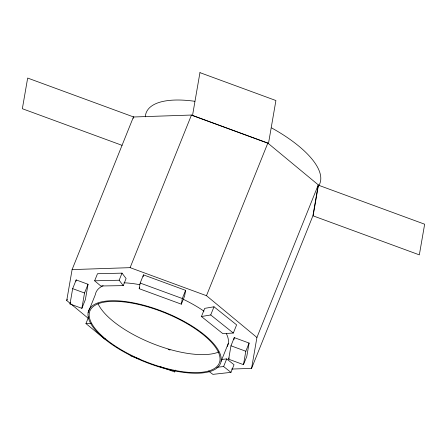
<?xml version="1.0" encoding="UTF-8"?>
<svg xmlns="http://www.w3.org/2000/svg" width="447" height="447" viewBox="0 0 447 447"><rect width="100%" height="100%" fill="white"/><g stroke="black" fill="none" stroke-linecap="round" stroke-linejoin="round"><path stroke-width="0.67" d="M88.204 318.286L66.737 300.507L72.096 269.602L133.441 116.991L191.461 115.041L267.831 143.09L318.275 184.874L312.922 215.778L251.572 368.389L231.54 369.06M70.011 303.977L72.665 288.645L76.169 279.923L88.042 284.281L85.383 299.613L81.879 308.335L70.011 303.977L70.509 302.731M75.94 281.258L76.169 279.923M81.879 308.335L84.533 293.003L88.042 284.281M133.206 118.366L133.441 116.991M139.201 288.701L140.179 283.052L143.465 274.877L185.606 290.349L184.628 295.998L181.342 304.172L139.201 288.701L139.71 287.438M143.141 276.754L143.465 274.877M181.342 304.172L182.32 298.523L185.606 290.349M160.21 366.652L174.609 371.938L174.844 370.608M228.652 359.209L230.976 345.794L234.262 337.614L249.102 343.067L246.778 356.482L243.486 364.657L228.652 359.209L229.155 357.952M233.915 339.631L234.262 337.614M243.486 364.657L245.811 351.241L249.102 343.067M251.572 368.389L256.924 337.485L318.275 184.874M66.737 300.507L67.257 299.216M94.647 280.811L97.496 273.726L122.02 273.139L126.093 278.537L123.243 285.622L100.793 285.991L94.647 280.811L119.17 280.224L123.243 285.622M88.132 312.57L95.362 294.584A71.012 26.714 21.9 0 1 103.128 285.722M104.794 339.1L85.953 323.572L88.707 316.722M119.17 280.224L122.02 273.139M72.096 269.602L130.116 267.652L191.461 115.041M174.609 371.938L175.358 370.088M256.924 337.485L206.48 295.696L267.831 143.09M201.441 316.532L204.726 308.357L214.001 306.787L236.614 324.868L233.328 333.043L222.841 333.646L201.441 316.532L210.716 314.962L233.328 333.043M210.716 314.962L214.001 306.787M221.075 361.394L228.305 343.408M216.778 367.3L223.617 366.546L226.685 358.913L234.027 364.73L230.959 372.362L212.901 374.362L208.47 371.066M221.209 359.522L226.685 358.913M85.953 323.572L91.249 323.377M133.899 117.075L27.664 78.057L22.35 108.722L122.07 145.342M130.116 267.652L206.48 295.696M140.179 283.052L182.32 298.523M230.976 345.794L245.811 351.241M72.665 288.645L84.533 293.003M130.099 355.594L139.263 358.958M223.617 366.546L230.959 372.362M170.1 350.035A71.012 26.714 21.9 0 1 168.167 349.476M124.02 282.795A71.012 26.714 21.9 0 1 139.693 284.678M183.527 299.395A71.012 26.714 21.9 0 1 203.955 311.146M226.277 333.496A71.012 26.714 21.9 0 1 227.283 346.419M218.851 351.957A69.743 26.239 21.9 0 1 152.488 343.519A69.743 26.239 21.9 0 1 98.061 303.764M145.309 116.84A93.775 34.922 22.3 0 1 194.847 101.296M271.603 127.92A93.775 34.922 22.3 0 1 317.638 187.243M199.949 72.638L192.517 115.516L268.485 143.42L275.916 100.536L199.949 72.638M318.415 185.187L313.101 215.851L419.336 254.868L424.65 224.204L318.415 185.187M105.213 338.664A69.743 26.239 21.9 0 0 216.482 366.965A69.743 26.239 21.9 0 0 142.118 305.323A69.743 26.239 21.9 0 0 105.213 338.664M104.313 338.692A71.012 26.714 21.9 0 0 217.605 367.507A71.012 26.714 21.9 0 0 141.889 304.748A71.012 26.714 21.9 0 0 104.313 338.692"/></g></svg>
